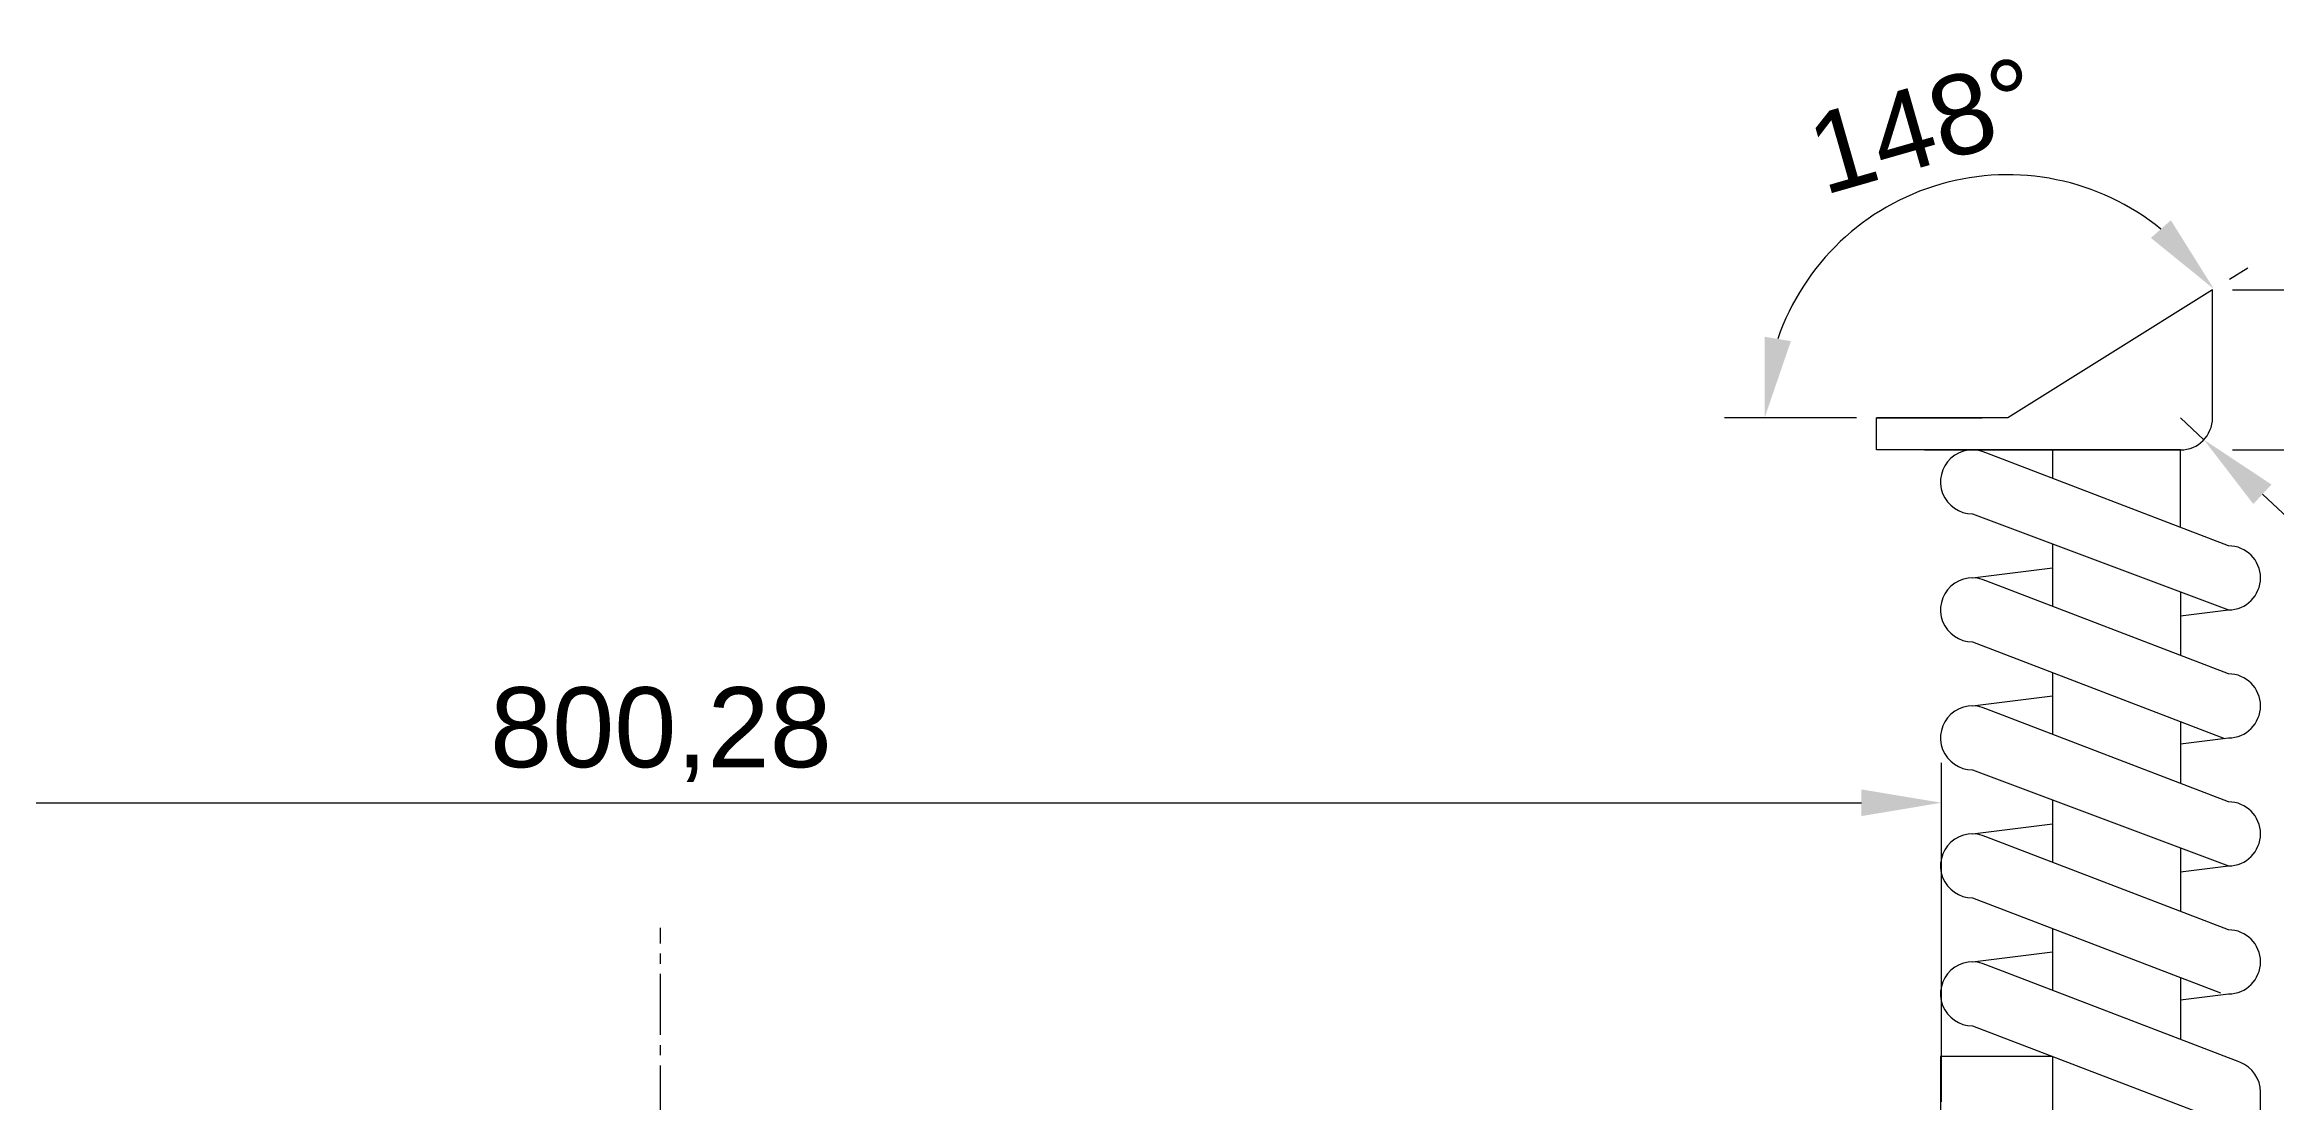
# Model space of a CAD drawing. Header units: millimetres. Extents: x 1887 to 5407, y 984 to 3911.
# Drawn here: x 2460 to 3157, y 3581 to 3911 of the extents above; entities that cross this region are included whole.
import ezdxf

# ---------------------------------------------------------------- set-up
doc = ezdxf.new("R2010")
doc.units = ezdxf.units.MM
doc.linetypes.add('CENTRO2', pattern=[28.575, 19.05, -3.175, 3.175, -3.175])
doc.linetypes.add('JIS_02_1.2', pattern=[2.5, 1.25, -1.25])
doc.layers.add('PONTILHADO', color=7, linetype='JIS_02_1.2')
doc.styles.get("Standard").update_dxf_attribs({"font": 'arial.ttf'})
doc.dimstyles.new('Anotativo', dxfattribs={"dimscale": 0, "dimtxt": 2.5, "dimasz": 2.5, "dimexe": 1.25, "dimexo": 0.625, "dimtad": 1, "dimtxsty": 'Standard', "dimcen": 2.5, "dimadec": 0, "dimazin": 0, "dimtfac": 1, "dimtmove": 0, "dimatfit": 3, "dimfxl": 1, "dimarcsym": 0})

# ---------------------------------------------------------------- blocks, each defined once
blk = doc.blocks.new('*U14')
at = {"layer": 'PONTILHADO', "color": 0, "linetype": 'CENTRO2', "transparency": 16777216}
blk.add_line((0, -115.75), (0, 460.63), dxfattribs=at)
blk = doc.blocks.new('*D19')
at = {"color": 0, "lineweight": -2, "transparency": 16777216}
for p, q in [((3229.21, 3859.21), (3229.21, 3884.21)), ((3143.61, 3834.21), (3241.71, 3834.21)), ((3229.21, 3834.21), (3229.21, 3784.21)), ((3143.61, 3784.21), (3241.71, 3784.21)), ((3229.21, 3759.21), (3229.21, 3734.21))]:
    blk.add_line(p, q, dxfattribs=at)
at = {"color": 0, "transparency": 16777216}
for points in [[(3225.04, 3859.21), (3233.37, 3859.21), (3229.21, 3834.21)], [(3225.04, 3759.21), (3233.37, 3759.21), (3229.21, 3784.21)]]:
    blk.add_solid(points, dxfattribs=at)
at = {"layer": 'Defpoints', "color": 0, "transparency": 16777216}
for p in [(3137.36, 3834.21), (3137.36, 3784.21), (3229.21, 3784.21)]:
    blk.add_point(p, dxfattribs=at)
at = {"color": 0, "transparency": 16777216, "insert": (3210.19, 3809.21), "char_height": 25, "attachment_point": 5, "rotation": 90}
blk.add_mtext('50', dxfattribs=at)
blk = doc.blocks.new('*D20')
at = {"color": 0, "lineweight": -2, "transparency": 16777216}
for p, q in [((3142.66, 3837.52), (3148.39, 3841.1)), ((3026.11, 3794.21), (2984.89, 3794.21))]:
    blk.add_line(p, q, dxfattribs=at)
blk.add_arc((3073.36, 3794.21), 75.97, 50.94562, 161.05976, dxfattribs=at)
at = {"color": 0, "transparency": 16777216}
for points in [[(3124.35, 3855.97), (3118.11, 3850.45), (3137.79, 3834.48)], [(3005.61, 3818.18), (2997.39, 3819.56), (2997.39, 3794.21)]]:
    blk.add_solid(points, dxfattribs=at)
at = {"layer": 'Defpoints', "color": 0, "transparency": 16777216}
for p in [(3084.81, 3869.32), (3137.36, 3834.21), (3032.36, 3794.21), (3073.36, 3794.21), (3073.36, 3794.21)]:
    blk.add_point(p, dxfattribs=at)
at = {"color": 0, "transparency": 16777216, "insert": (3047.18, 3885.52), "char_height": 25, "attachment_point": 5, "rotation": 16.00269}
blk.add_mtext('148°', dxfattribs=at)
blk = doc.blocks.new('*D21')
at = {"color": 0, "lineweight": -2, "transparency": 16777216}
for p, q in [((3127.36, 3794.21), (3134.67, 3787.39)), ((3299.5, 3633.65), (3152.96, 3770.34))]:
    blk.add_line(p, q, dxfattribs=at)
at = {"color": 0, "transparency": 16777216}
blk.add_solid([(3155.8, 3773.38), (3150.11, 3767.29), (3134.67, 3787.39)], dxfattribs=at)
at = {"layer": 'Defpoints', "color": 0, "transparency": 16777216}
for p in [(3127.36, 3794.21), (3134.67, 3787.39)]:
    blk.add_point(p, dxfattribs=at)
at = {"color": 0, "transparency": 16777216, "insert": (3286.09, 3672.16), "char_height": 25, "attachment_point": 5, "rotation": 316.99283}
blk.add_mtext('R10', dxfattribs=at)
blk = doc.blocks.new('*D22')
at = {"color": 0, "lineweight": -2, "transparency": 16777216}
for p, q in [((2252.36, 3580.46), (2252.36, 3686.44)), ((3052.64, 3580.46), (3052.64, 3686.44)), ((2277.36, 3673.94), (3027.64, 3673.94))]:
    blk.add_line(p, q, dxfattribs=at)
at = {"color": 0, "transparency": 16777216}
for points in [[(2277.36, 3678.1), (2277.36, 3669.77), (2252.36, 3673.94)], [(3027.64, 3678.1), (3027.64, 3669.77), (3052.64, 3673.94)]]:
    blk.add_solid(points, dxfattribs=at)
at = {"layer": 'Defpoints', "color": 0, "transparency": 16777216}
for p in [(3052.64, 3673.94), (2252.36, 3574.21), (3052.64, 3574.21)]:
    blk.add_point(p, dxfattribs=at)
at = {"color": 0, "transparency": 16777216, "insert": (2652.5, 3695.21), "char_height": 25, "attachment_point": 5}
blk.add_mtext('800,28', dxfattribs=at)
blk = doc.blocks.new('*D23')
at = {"color": 0, "lineweight": -2, "transparency": 16777216}
for p, q in [((3349.26, 3599.21), (3349.26, 3624.21)), ((3158.61, 3574.21), (3361.76, 3574.21)), ((3349.26, 3574.21), (3349.26, 3538.66)), ((3158.61, 3538.66), (3361.76, 3538.66)), ((3349.26, 3513.66), (3349.26, 3391.83))]:
    blk.add_line(p, q, dxfattribs=at)
at = {"color": 0, "transparency": 16777216}
for points in [[(3345.09, 3599.21), (3353.42, 3599.21), (3349.26, 3574.21)], [(3345.09, 3513.66), (3353.42, 3513.66), (3349.26, 3538.66)]]:
    blk.add_solid(points, dxfattribs=at)
at = {"layer": 'Defpoints', "color": 0, "transparency": 16777216}
for p in [(3152.36, 3574.21), (3349.26, 3574.21), (3152.36, 3538.66)]:
    blk.add_point(p, dxfattribs=at)
at = {"color": 0, "transparency": 16777216, "insert": (3327.98, 3440.24), "char_height": 25, "attachment_point": 5, "rotation": 90}
blk.add_mtext('35,56', dxfattribs=at)

msp = doc.modelspace()

# ---------------------------------------------------------------- linework, layer by layer
for p, q in [((3137.362, 3834.211), (3073.362, 3794.211)), ((3137.362, 3794.211), (3137.362, 3834.211)), ((3032.362, 3784.211), (3032.362, 3794.211)), ((3032.362, 3794.211), (3065.362, 3794.211)), ((3073.362, 3794.211), (3032.362, 3794.211)), ((3047.362, 3784.211), (3127.362, 3784.211)), ((3087.362, 3784.211), (3087.362, 3775.288)), ((3127.362, 3759.959), (3127.362, 3784.211)), ((3087.362, 3754.836), (3087.362, 3735.288)), ((3062.362, 3744.211), (3087.362, 3747.336)), ((3127.362, 3739.836), (3127.362, 3719.959)), ((3127.362, 3732.336), (3142.362, 3734.211)), ((3087.362, 3714.635), (3087.362, 3695.288)), ((3062.362, 3704.211), (3087.362, 3707.336)), ((3127.362, 3699.313), (3127.362, 3679.959)), ((3087.362, 3674.836), (3087.362, 3655.288)), ((3062.362, 3664.211), (3087.362, 3667.336)), ((3127.362, 3659.836), (3127.362, 3639.959)), ((3127.362, 3652.336), (3142.362, 3654.211)), ((3087.362, 3634.635), (3087.362, 3615.288)), ((3062.362, 3624.211), (3087.362, 3627.336)), ((3127.362, 3619.313), (3127.362, 3599.959)), ((3087.362, 3594.635), (3087.362, 3574.211))]:
    msp.add_line(p, q)
at = {"color": 7}
for p, q in [((3127.362, 3784.211), (3032.362, 3784.211)), ((3087.362, 3594.635), (3052.362, 3594.635)), ((3052.362, 3594.635), (3052.362, 3574.211))]:
    msp.add_line(p, q, dxfattribs=at)
for points in [[(3142.362, 3754.211), (3066.842, 3783.151, 1.2641122), (3062.362, 3764.211), (3142.362, 3734.211, 1)], [(3142.362, 3674.211), (3066.842, 3703.151, 1.2641122), (3062.362, 3684.211), (3142.362, 3654.211, 1)]]:
    msp.add_lwpolyline(points, format="xyb", close=True)
for points in [[(3127.362, 3692.336), (3142.362, 3694.211, 1), (3142.362, 3714.211), (3066.842, 3743.151, 1.2641122), (3062.362, 3724.211), (3141.095, 3694.053)], [(3127.362, 3612.336), (3142.362, 3614.211, 1), (3142.362, 3634.211), (3066.842, 3663.151, 1.2641122), (3062.362, 3644.211), (3139.834, 3614.536)], [(3152.362, 3574.211), (3152.362, 3583.502, 0.3106635), (3145.94, 3592.84), (3066.842, 3623.151, 1.2641122), (3062.362, 3604.211), (3137.779, 3575.323, 0.1195854), (3142.362, 3574.211)]]:
    msp.add_lwpolyline(points, format="xyb")
for centre, end in [((3127.362, 3794.211), 0), ((3142.362, 3744.211), 90), ((3142.362, 3704.211), 90), ((3142.362, 3664.211), 90), ((3142.362, 3624.211), 90)]:
    msp.add_arc(centre, 10, 270, end)

# ---------------------------------------------------------------- block references
at = {"layer": 'PONTILHADO', "color": 10, "linetype": 'CENTRO2'}
msp.add_blockref('*U14', (2652.362, 3174.211), dxfattribs=at)

# ---------------------------------------------------------------- dimensions: what is measured, and where the dimension line sits
at = {"color": 1}
dim = msp.add_angular_dim_2l(base=(3084.805, 3869.317), line1=((3073.362, 3794.211), (3032.362, 3794.211)), line2=((3137.362, 3834.211), (3073.362, 3794.211)), dimstyle='Anotativo', override={"dimscale": 0}, dxfattribs=at)
dim.commit()
dim.dimension.update_dxf_attribs({"geometry": '*D20', "text_midpoint": (3047.176, 3885.517)})
dim = msp.add_linear_dim(base=(3229.207, 3784.211), p1=(3137.362, 3834.211), p2=(3137.362, 3784.211), angle=90, dimstyle='Anotativo', dxfattribs=at)
dim.commit()
dim.dimension.update_dxf_attribs({"geometry": '*D19', "text_midpoint": (3210.193, 3809.211)})
dim = msp.add_radius_dim(center=(3127.362, 3794.211), mpoint=(3134.674, 3787.39), dimstyle='Anotativo', dxfattribs=at)
dim.commit()
dim.dimension.update_dxf_attribs({"geometry": '*D21', "text_midpoint": (3273.122, 3658.253), "dimtype": 164})
dim = msp.add_linear_dim(base=(3052.644, 3673.936), p1=(2252.362, 3574.211), p2=(3052.644, 3574.211), dimstyle='Anotativo', dxfattribs=at)
dim.commit()
dim.dimension.update_dxf_attribs({"geometry": '*D22', "text_midpoint": (2652.503, 3695.209)})
dim = msp.add_linear_dim(base=(3349.255, 3574.211), p1=(3152.362, 3538.655), p2=(3152.362, 3574.211), angle=90, dimstyle='Anotativo', dxfattribs=at)
dim.commit()
dim.dimension.update_dxf_attribs({"geometry": '*D23', "text_midpoint": (3349.255, 3440.241), "dimtype": 160})

doc.saveas('drawing.dxf')
